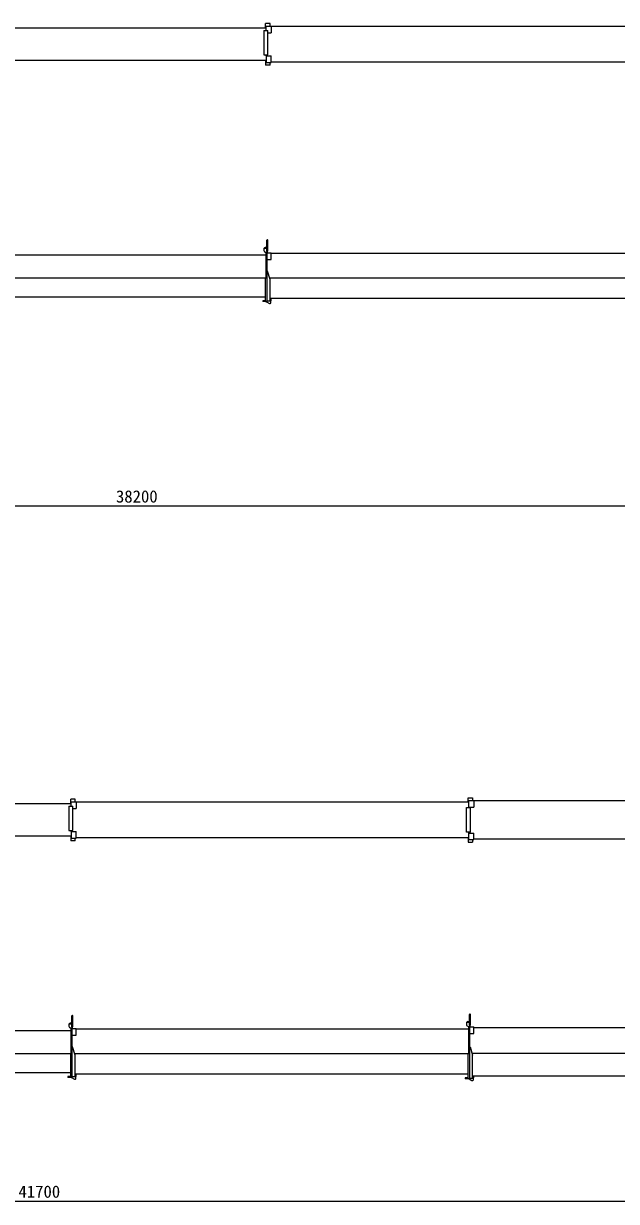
# Model space of a CAD drawing. Units: millimetres, scale not verified. Extents: x -45300 to 56953, y -84282 to 97824.
# Drawn here: x 23688 to 34331, y -36204 to -15065 of the extents above; entities that cross this region are included whole.
import ezdxf
from ezdxf.enums import TextEntityAlignment as Align

# ---------------------------------------------------------------- set-up
doc = ezdxf.new("R2010")
doc.units = ezdxf.units.MM
doc.header["$LTSCALE"] = 300
doc.layers.add('0-0_0', color=7, linetype='Continuous', lineweight=18)
doc.styles.add('ＭＳ ゴシック', font='')
doc.styles.get('ＭＳ ゴシック').set_extended_font_data('MS Gothic')

# ---------------------------------------------------------------- blocks, each defined once
blk = doc.blocks.new('D11')
at = {"layer": '0-0_0'}
blk.add_line((48030.7, -68767.7), (9830.7, -68767.7), dxfattribs=at)
at = {"layer": '0-0_0', "style": 'ＭＳ ゴシック'}
blk.add_text('38200', height=219.9, dxfattribs=at).set_placement((28555.7, -68767.2), align=Align.BOTTOM_LEFT)
blk = doc.blocks.new('D12')
at = {"layer": '0-0_0'}
blk.add_line((48030.7, -81243.4), (6330.7, -81243.4), dxfattribs=at)
at = {"layer": '0-0_0', "style": 'ＭＳ ゴシック'}
blk.add_text('41700', height=219.9, dxfattribs=at).set_placement((26805.7, -81242.9), align=Align.BOTTOM_LEFT)

msp = doc.modelspace()

# ---------------------------------------------------------------- linework, layer by layer
at = {"layer": '0-0_0'}
for p, q in [((28045.2, -15145.5), (20998.2, -15145.5)), ((28002.2, -15188.5), (28012.2, -15188.5)), ((28002.2, -15188.5), (28002.2, -15627.5)), ((28012.2, -15188.5), (28056.2, -15188.5)), ((28113.2, -15065), (28034.2, -15065)), ((28034.2, -15145.5), (28034.2, -15065)), ((28045.2, -15112), (28134.2, -15112)), ((28045.2, -15188.5), (28045.2, -15112)), ((28056.2, -15188.5), (28072.2, -15188.5)), ((28072.2, -15627.5), (28072.2, -15188.5)), ((28113.2, -15112), (28113.2, -15065)), ((28134.2, -15112), (28134.2, -15231)), ((35218.2, -15119), (28134.2, -15119)), ((28002.2, -15627.5), (28072.2, -15627.5)), ((28045.2, -15644), (28045.2, -15627.5)), ((28045.2, -15729.5), (20998.2, -15729.5)), ((28034.2, -15729.5), (28034.2, -15810)), ((28112, -15810), (28034.2, -15810)), ((28045.2, -15644), (28134.2, -15644)), ((28112, -15810), (28113.2, -15810)), ((28113.2, -15810), (28113.2, -15763)), ((35218.2, -15756), (28134.2, -15756)), ((28056.2, -19146.9), (28056.2, -18951.9)), ((28072.2, -19146.9), (28072.2, -18951.9)), ((20998.2, -19213.4), (28045.2, -19213.4)), ((28002.2, -19103.9), (28002.2, -19140)), ((28012.2, -19093.9), (28056.2, -19093.9)), ((28012.6, -19157.6), (28037.2, -19170.9)), ((28045.2, -19628.4), (28045.2, -19177.9)), ((28045.2, -19177.9), (28134.2, -19177.9)), ((28072.2, -19146.9), (28056.2, -19146.9)), ((28059.2, -20050.8), (28059.2, -19146.9)), ((28065.2, -19177.9), (28065.2, -19146.9)), ((28134.2, -19296.9), (28134.2, -19177.9)), ((28134.2, -19186.9), (35218.2, -19186.9)), ((28059.2, -19296.9), (28129.2, -19296.9)), ((28129.2, -19296.9), (28134.2, -19296.9)), ((20966.1, -19628.9), (28045.2, -19628.9)), ((28034.2, -20050.8), (28034.2, -19628.9)), ((28091.9, -19623.4), (28092, -19623.4)), ((28093.5, -19628.4), (28093.4, -19628.4)), ((28102.3, -19626.4), (35218.2, -19626.4)), ((28113.2, -20040.8), (28113.2, -19668.3)), ((28034.2, -19972.9), (20977.2, -19972.9)), ((27986.1, -20055.9), (27981.2, -20055.9)), ((27995.8, -20055.9), (27986.1, -20055.9)), ((28000.9, -20041.9), (27995.8, -20041.9)), ((28000.9, -20055.9), (27995.8, -20055.9)), ((28029.9, -20041.9), (28000.9, -20041.9)), ((28034.2, -20041.9), (28029.9, -20041.9)), ((28034.2, -20050.8), (28059.2, -20050.8)), ((28043.2, -20050.8), (28043.2, -20052)), ((28048.4, -20060.8), (28101.1, -20088.9)), ((28059.2, -20040.8), (28113.2, -20040.8)), ((35207.2, -19996.9), (28113.2, -19996.9)), ((28113.2, -20035.4), (28126.2, -20038.9)), ((28134.2, -20038.9), (28126.2, -20038.9)), ((28126.2, -20073.9), (28126.2, -20038.9)), ((28134.2, -20038.9), (28134.2, -19996.9)), ((24545.2, -29066.6), (17498.2, -29066.6)), ((24534.2, -29066.6), (24534.2, -28986.1)), ((24572.2, -29548.6), (24572.2, -29109.6)), ((24572.2, -29152.1), (24629.2, -29152.1)), ((24629.2, -29152.1), (24634.2, -29152.1)), ((24634.2, -29033.1), (24634.2, -29152.1)), ((31681.2, -29040.1), (24634.2, -29040.1)), ((31639.2, -29575.1), (31639.2, -29136.1)), ((31639.2, -29136.1), (31709.2, -29136.1)), ((31670.2, -29040.1), (31670.2, -28960.1)), ((31670.2, -28960.1), (31749.2, -28960.1)), ((31681.2, -29006.6), (31689.2, -29006.6)), ((31681.2, -29136.1), (31681.2, -29006.6)), ((31681.2, -29125.6), (31689.2, -29125.6)), ((31689.2, -29006.6), (31770.2, -29006.6)), ((31689.2, -29125.6), (31770.2, -29125.6)), ((31709.2, -29575.1), (31709.2, -29136.1)), ((31749.2, -28960.1), (31749.2, -29006.6)), ((31770.2, -29006.6), (31770.2, -29125.6)), ((35319.2, -29014.1), (31770.2, -29014.1)), ((32166.7, -29013.9), (32166.7, -29015.7)), ((32169.2, -29013.9), (32169.2, -29015.7)), ((32171.2, -29013.9), (32171.2, -29015.7)), ((32173.7, -29013.9), (32173.7, -29015.7)), ((24545.2, -29565.1), (24545.2, -29548.6)), ((24545.2, -29565.1), (24634.2, -29565.1)), ((24545.2, -29565.1), (24545.2, -29684.1)), ((24634.2, -29684.1), (24634.2, -29565.1)), ((31639.2, -29559.1), (31640.2, -29560.1)), ((31709.2, -29575.1), (31639.2, -29575.1)), ((31681.2, -29710.6), (31681.2, -29575.1)), ((31681.2, -29591.6), (31770.2, -29591.6)), ((31770.2, -29710.6), (31770.2, -29591.6)), ((24545.2, -29650.6), (17498.2, -29650.6)), ((24534.2, -29650.6), (24534.2, -29731.1)), ((24612, -29731.1), (24534.2, -29731.1)), ((24545.2, -29684.1), (24634.2, -29684.1)), ((24612, -29731.1), (24613.2, -29731.1)), ((24613.2, -29731.1), (24613.2, -29684.1)), ((31681.2, -29677.1), (24634.2, -29677.1)), ((31670.2, -29677.1), (31670.2, -29757.1)), ((31670.2, -29757.1), (31748, -29757.1)), ((31681.2, -29710.6), (31770.2, -29710.6)), ((31748, -29757.1), (31749.2, -29757.1)), ((31749.2, -29710.6), (31749.2, -29757.1)), ((35319.2, -29703.1), (31770.2, -29703.1)), ((24556.2, -33068), (24556.2, -32873)), ((24572.2, -33068), (24572.2, -32873)), ((31693.2, -33041.5), (31693.2, -32846.5)), ((31709.2, -33041.5), (31709.2, -32846.5)), ((17498.2, -33134.5), (24545.2, -33134.5)), ((24502.2, -33025), (24502.2, -33061.1)), ((24512.2, -33015), (24556.2, -33015)), ((24512.6, -33078.7), (24537.2, -33092)), ((24537.2, -33092), (24545.2, -33092)), ((24545.2, -33092), (24559.2, -33078)), ((24545.2, -33099), (24634.2, -33099)), ((24545.2, -33549.5), (24545.2, -33099)), ((24572.2, -33068), (24556.2, -33068)), ((24559.2, -33971.9), (24559.2, -33068)), ((24565.2, -33099), (24565.2, -33068)), ((24634.2, -33108), (31681.2, -33108)), ((31639.2, -32998.5), (31639.2, -33034.6)), ((31649.2, -32988.5), (31693.2, -32988.5)), ((31649.6, -33052.2), (31674.2, -33065.5)), ((31674.2, -33065.5), (31682.2, -33065.5)), ((31681.2, -33072.5), (31770.2, -33072.5)), ((31681.2, -33547.5), (31681.2, -33072.5)), ((31682.2, -33065.5), (31696.2, -33051.5)), ((31709.2, -33041.5), (31693.2, -33041.5)), ((31702.2, -33072.5), (31702.2, -33041.5)), ((31770.2, -33081.5), (35319.2, -33081.5)), ((24559.2, -33218), (24629.2, -33218)), ((31696.2, -33191.5), (31765.2, -33191.5)), ((17466.1, -33550), (24545.2, -33550)), ((24534.2, -33971.9), (24534.2, -33550)), ((24567.8, -33428), (24559.2, -33430.5)), ((24612, -33581.3), (24567.8, -33428)), ((24591.9, -33544.5), (24592, -33544.5)), ((24593.5, -33549.5), (24593.4, -33549.5)), ((24602.3, -33547.5), (31681.2, -33547.5)), ((24613.2, -33961.9), (24613.2, -33589.4)), ((31670.2, -33995.9), (31670.2, -33547.5)), ((31704.8, -33429), (31696.2, -33431.5)), ((31704.8, -33429), (31748, -33579.3)), ((31738.3, -33545.5), (35319.2, -33545.5)), ((24534.2, -33894), (17477.2, -33894)), ((24481.2, -33963), (24481.2, -33977)), ((24486.1, -33963), (24481.2, -33963)), ((24486.1, -33977), (24481.2, -33977)), ((24495.8, -33963), (24486.1, -33963)), ((24495.8, -33977), (24486.1, -33977)), ((24500.9, -33963), (24495.8, -33963)), ((24500.9, -33977), (24495.8, -33977)), ((24529.9, -33963), (24500.9, -33963)), ((24529.9, -33977), (24500.9, -33977)), ((24534.2, -33963), (24529.9, -33963)), ((24544, -33977), (24529.9, -33977)), ((24534.2, -33971.9), (24559.2, -33971.9)), ((24543.2, -33971.9), (24543.2, -33973)), ((24548.4, -33981.9), (24601.1, -34010)), ((24559.2, -33961.9), (24613.2, -33961.9)), ((31670.2, -33918), (24613.2, -33918)), ((24613.2, -33956.5), (24626.2, -33960)), ((24626.2, -33995), (24626.2, -33960)), ((24634.2, -33960), (24626.2, -33960)), ((24634.2, -33960), (24634.2, -33918)), ((31617.2, -33987), (31617.2, -34001)), ((31622.1, -33987), (31617.2, -33987)), ((31622.1, -34001), (31617.2, -34001)), ((31631.8, -33987), (31622.1, -33987)), ((31631.8, -34001), (31622.1, -34001)), ((31636.9, -33987), (31631.8, -33987)), ((31636.9, -34001), (31631.8, -34001)), ((31665.9, -33987), (31636.9, -33987)), ((31665.9, -34001), (31636.9, -34001)), ((31670.2, -33987), (31665.9, -33987)), ((31680, -34001), (31665.9, -34001)), ((31679.2, -33995.9), (31679.2, -33997)), ((31684.4, -34005.9), (31737.1, -34034)), ((31749.2, -33948), (35308.2, -33948)), ((31749.2, -33980.5), (31762.2, -33984)), ((31762.2, -34019), (31762.2, -33984)), ((31770.2, -33984), (31762.2, -33984)), ((31770.2, -33984), (31770.2, -33948))]:
    msp.add_line(p, q, dxfattribs=at)
for points in [[(28072.2, -15231), (28129.2, -15231), (28134.2, -15231)], [(28045.2, -15644), (28045.2, -15763), (28134.2, -15763), (28134.2, -15644)], [(28037.2, -19170.9), (28045.2, -19170.9), (28059.2, -19156.9)], [(28112, -19660.2), (28067.8, -19507), (28059.2, -19509.4)], [(27995.8, -20041.9), (27986.1, -20041.9), (27981.2, -20041.9), (27981.2, -20055.9)], [(28044, -20055.9), (28029.9, -20055.9), (28000.9, -20055.9)], [(24502.2, -29109.6), (24502.2, -29548.6), (24572.2, -29548.6)], [(24502.2, -29109.6), (24512.2, -29109.6), (24556.2, -29109.6), (24572.2, -29109.6)], [(24613.2, -29033.1), (24613.2, -28986.1), (24534.2, -28986.1)], [(24545.2, -29109.6), (24545.2, -29033.1), (24634.2, -29033.1)], [(24629.2, -33218), (24634.2, -33218), (24634.2, -33099)], [(31670.2, -33995.9), (31696.2, -33995.9), (31696.2, -33041.5)], [(31765.2, -33191.5), (31770.2, -33191.5), (31770.2, -33072.5)], [(31696.2, -33990.9), (31749.2, -33990.9), (31749.2, -33587.3)]]:
    msp.add_lwpolyline(points, dxfattribs=at)
for centre, radius, start, end in [((28064.2, -18951.9), 8, 0, 180), ((28012.2, -19103.9), 10, 90, 180), ((28022.2, -19140), 20, 180, 241.50436), ((28027.2, -19106.9), 25, 31.33222, 161.59731), ((28084.2, -19668.3), 29, 0, 16.09082), ((28053.2, -20052), 10, 180, 241.87626), ((28109.2, -20073.9), 17, 241.87626, 0), ((24564.2, -32873), 8, 0, 180), ((31701.2, -32846.5), 8, 0, 180), ((24512.2, -33025), 10, 90, 180), ((24522.2, -33061.1), 20, 180, 241.50436), ((24527.2, -33028), 25, 31.33222, 161.59731), ((31649.2, -32998.5), 10, 90, 180), ((31659.2, -33034.6), 20, 180, 241.50436), ((31664.2, -33001.5), 25, 31.33222, 161.5973), ((24584.2, -33589.4), 29, 0, 16.09082), ((31720.2, -33587.3), 29, 0, 16.04427), ((24553.2, -33973), 10, 180, 241.87626), ((24609.2, -33995), 17, 241.87626, 0), ((31689.2, -33997), 10, 180, 241.87626), ((31745.2, -34019), 17, 241.87626, 0)]:
    msp.add_arc(centre, radius, start, end, dxfattribs=at)

# ---------------------------------------------------------------- block references
for name in ['D11', 'D12']:
    msp.add_blockref(name, (-3208.5, 45039.7), dxfattribs=at)

doc.saveas('drawing.dxf')
